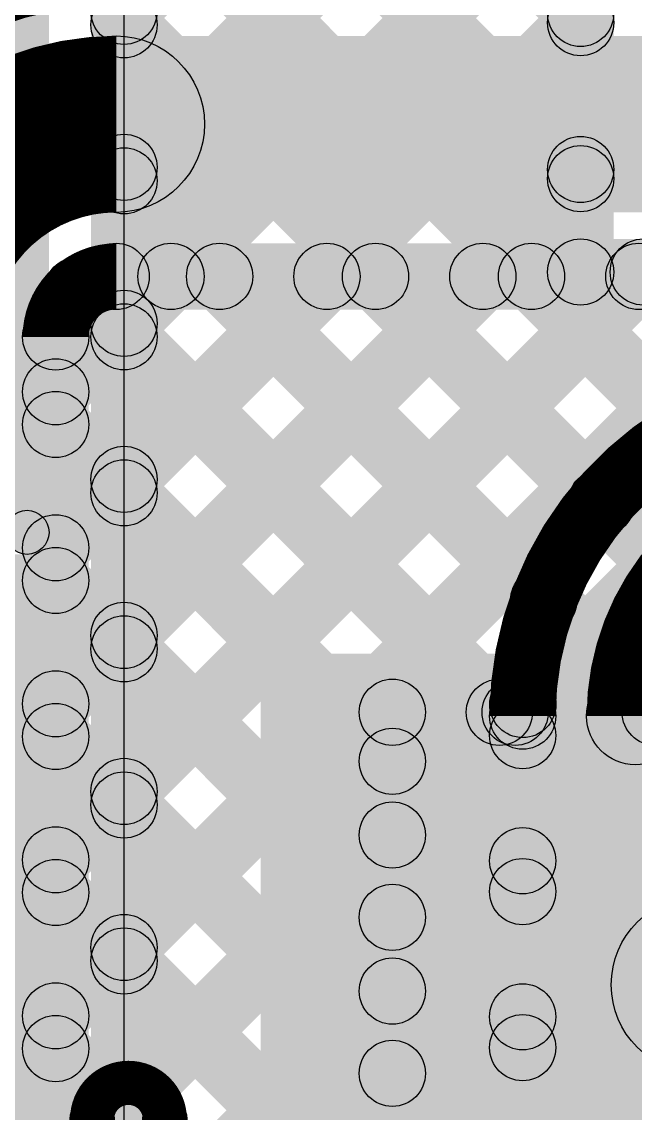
# Model space of a CAD drawing. Header units: millimetres. Extents: x 0 to 210, y 0 to 213.
# Drawn here: x 1.4788 to 1.6179, y 1.3029 to 1.5502 of the extents above; entities that cross this region are included whole.
import ezdxf

# ---------------------------------------------------------------- set-up
doc = ezdxf.new("R2010")
doc.units = ezdxf.units.MM
doc.header["$MEASUREMENT"] = 0
for name, color, linetype in [('BottomLayer', 5, 'Continuous'), ('TopLayer', 1, 'Continuous'), ('TopOverlay', 2, 'Continuous'), ('TopPaste', 8, 'Continuous'), ('TopSolder', 216, 'Continuous')]:
    doc.layers.add(name, color=color, linetype=linetype)

# ---------------------------------------------------------------- blocks, each defined once
blk = doc.blocks.new('SLF10145T_100M2R5_PF_33')
at = {"layer": 'TopLayer'}
blk.add_hatch(color=1, dxfattribs=at).paths.add_polyline_path([(-0.20866, 0.06299), (-0.11024, 0.06299), (-0.11024, -0.06299), (-0.20866, -0.06299)])
at = {"layer": 'TopOverlay'}
h = blk.add_hatch(color=2, dxfattribs=at)
edge = h.paths.add_edge_path()
edge.add_arc((-0.23525, 0.061), 0.005, 0, 360)
h = blk.add_hatch(color=2, dxfattribs=at)
edge = h.paths.add_edge_path()
edge.add_arc((-0.21875, 0.061), 0.005, 0, 360)
h = blk.add_hatch(color=2, dxfattribs=at)
edge = h.paths.add_edge_path()
edge.add_arc((-0.204, -0.072), 0.005, 0, 360)
blk.add_hatch(color=2, dxfattribs=at).paths.add_polyline_path([(-0.209, -0.072), (-0.199, -0.072), (-0.199, -0.204), (-0.209, -0.204)])
at = {"layer": 'TopPaste'}
blk.add_hatch(color=8, dxfattribs=at).paths.add_polyline_path([(-0.20866, 0.06299), (-0.11024, 0.06299), (-0.11024, -0.06299), (-0.20866, -0.06299)])
at = {"layer": 'TopSolder'}
blk.add_hatch(color=216, dxfattribs=at).paths.add_polyline_path([(-0.21266, 0.06699), (-0.10624, 0.06699), (-0.10624, -0.06699), (-0.21266, -0.06699)])
at = {"layer": 'TopOverlay', "const_width": 0.01}
blk.add_lwpolyline([(-0.21875, 0.061, 1), (-0.23525, 0.061, 1)], format="xyb", close=True, dxfattribs=at)
at = {"layer": 'TopOverlay'}
for centre in [(-0.23525, 0.061), (-0.21875, 0.061), (-0.204, -0.072)]:
    blk.add_circle(centre, 0.005, dxfattribs=at)
blk = doc.blocks.new('SMB_85')
at = {"layer": 'TopLayer'}
for points in [[(-0.14567, -0.04724), (-0.14567, 0.04724), (-0.03543, 0.04724), (-0.03543, -0.04724)], [(0.03543, -0.04724), (0.03543, 0.04724), (0.14567, 0.04724), (0.14567, -0.04724)]]:
    blk.add_hatch(color=1, dxfattribs=at).paths.add_polyline_path(points)
at = {"layer": 'TopOverlay'}
h = blk.add_hatch(color=2, dxfattribs=at)
edge = h.paths.add_edge_path()
edge.add_arc((-0.087, 0.073), 0.0025, 0, 360)
h = blk.add_hatch(color=2, dxfattribs=at)
edge = h.paths.add_edge_path()
edge.add_arc((-0.087, 0.073), 0.0025, 0, 360)
for points in [[(0.102, 0.0755), (0.102, 0.0705), (-0.087, 0.0705), (-0.087, 0.0755)], [(0.102, 0.049), (0.19, 0.049), (0.19, 0.075), (0.102, 0.075)], [(-0.0895, 0.073), (-0.0845, 0.073), (-0.0845, 0.055), (-0.0895, 0.055)], [(0.147, -0.065), (0.19, -0.065), (0.19, 0.053), (0.147, 0.053)], [(0.102, -0.075), (0.19, -0.075), (0.19, -0.049), (0.102, -0.049)], [(-0.0895, -0.055), (-0.0845, -0.055), (-0.0845, -0.073), (-0.0895, -0.073)], [(0.102, -0.0705), (0.102, -0.0755), (-0.087, -0.0755), (-0.087, -0.0705)]]:
    blk.add_hatch(color=2, dxfattribs=at).paths.add_polyline_path(points)
h = blk.add_hatch(color=2, dxfattribs=at)
edge = h.paths.add_edge_path()
edge.add_arc((0.102, 0.073), 0.0025, 0, 360)
h = blk.add_hatch(color=2, dxfattribs=at)
edge = h.paths.add_edge_path()
edge.add_arc((-0.087, 0.055), 0.0025, 0, 360)
h = blk.add_hatch(color=2, dxfattribs=at)
edge = h.paths.add_edge_path()
edge.add_arc((-0.087, -0.055), 0.0025, 0, 360)
h = blk.add_hatch(color=2, dxfattribs=at)
edge = h.paths.add_edge_path()
edge.add_arc((-0.087, -0.073), 0.0025, 0, 360)
h = blk.add_hatch(color=2, dxfattribs=at)
edge = h.paths.add_edge_path()
edge.add_arc((-0.087, -0.073), 0.0025, 0, 360)
h = blk.add_hatch(color=2, dxfattribs=at)
edge = h.paths.add_edge_path()
edge.add_arc((0.102, -0.073), 0.0025, 0, 360)
at = {"layer": 'TopPaste'}
for points in [[(-0.14567, -0.04724), (-0.14567, 0.04724), (-0.03543, 0.04724), (-0.03543, -0.04724)], [(0.03543, -0.04724), (0.03543, 0.04724), (0.14567, 0.04724), (0.14567, -0.04724)]]:
    blk.add_hatch(color=8, dxfattribs=at).paths.add_polyline_path(points)
at = {"layer": 'TopSolder'}
for points in [[(-0.14967, -0.05124), (-0.14967, 0.05124), (-0.03143, 0.05124), (-0.03143, -0.05124)], [(0.03143, -0.05124), (0.03143, 0.05124), (0.14967, 0.05124), (0.14967, -0.05124)]]:
    blk.add_hatch(color=216, dxfattribs=at).paths.add_polyline_path(points)
at = {"layer": 'TopOverlay'}
for centre in [(-0.087, 0.073), (-0.087, 0.073), (0.102, 0.073), (-0.087, 0.055), (-0.087, -0.055), (-0.087, -0.073), (-0.087, -0.073), (0.102, -0.073)]:
    blk.add_circle(centre, 0.0025, dxfattribs=at)

msp = doc.modelspace()

# ---------------------------------------------------------------- hatches: boundary and pattern name
at = {"layer": 'BottomLayer'}
h = msp.add_hatch(color=5, dxfattribs=at)
edge = h.paths.add_edge_path()
edge.add_arc((1.50023, 1.527), 0.02, 0, 360)
h = msp.add_hatch(color=5, dxfattribs=at)
edge = h.paths.add_edge_path()
edge.add_arc((1.50023, 1.527), 0.02, 0, 360)
for points in [[(1.50023, 1.507), (1.50023, 1.547), (1.64114, 1.547), (1.64114, 1.507)], [(1.50023, 1.485), (1.50023, 1.5), (1.64114, 1.5), (1.64114, 1.485)], [(1.4918, 1.31964), (1.4812, 1.33024), (1.64876, 1.4978), (1.65936, 1.4872)], [(1.4918, 1.35499), (1.4812, 1.3656), (1.6134, 1.4978), (1.62401, 1.4872)], [(1.4918, 1.39035), (1.4812, 1.40096), (1.57804, 1.4978), (1.58865, 1.4872)], [(1.4918, 1.46106), (1.4812, 1.47167), (1.50733, 1.4978), (1.51794, 1.4872)], [(1.4918, 1.4257), (1.4812, 1.43631), (1.54269, 1.4978), (1.5533, 1.4872)], [(1.4918, 1.46106), (1.4812, 1.47167), (1.50733, 1.4978), (1.51794, 1.4872)], [(1.51836, 1.4872), (1.52897, 1.4978), (1.60241, 1.42436), (1.5918, 1.41375)], [(1.55372, 1.4872), (1.56432, 1.4978), (1.61552, 1.44661), (1.60491, 1.436)], [(1.58907, 1.4872), (1.59968, 1.4978), (1.63479, 1.46269), (1.62418, 1.45209)], [(1.48617, 1.48404), (1.49677, 1.49464), (1.59766, 1.39375), (1.58705, 1.38315)], [(1.494, 0.89522), (1.479, 0.89522), (1.479, 1.47877), (1.494, 1.47877)], [(1.4812, 1.45365), (1.4918, 1.46426), (1.59766, 1.3584), (1.58705, 1.34779)], [(1.4812, 1.4183), (1.4918, 1.4289), (1.59766, 1.32304), (1.58705, 1.31244)], [(1.4918, 1.28428), (1.4812, 1.29489), (1.5871, 1.40079), (1.59771, 1.39019)], [(1.4812, 1.38294), (1.4918, 1.39355), (1.59766, 1.28769), (1.58705, 1.27708)], [(1.59986, 0.5045), (1.58486, 0.5045), (1.58486, 1.39286), (1.59986, 1.39286)], [(1.62886, 0.477), (1.60686, 0.477), (1.60686, 1.39286), (1.62886, 1.39286)], [(1.4918, 1.24893), (1.4812, 1.25953), (1.58705, 1.36539), (1.59766, 1.35479)], [(1.4812, 1.34758), (1.4918, 1.35819), (1.59766, 1.25233), (1.58705, 1.24173)], [(1.4918, 1.21357), (1.4812, 1.22418), (1.58705, 1.33004), (1.59766, 1.31943)], [(1.4812, 1.31223), (1.4918, 1.32284), (1.59766, 1.21698), (1.58705, 1.20637)]]:
    msp.add_hatch(color=5, dxfattribs=at).paths.add_polyline_path(points)
h = msp.add_hatch(color=5, dxfattribs=at)
edge = h.paths.add_edge_path()
edge.add_arc((1.50023, 1.4925), 0.0075, 0, 360)
h = msp.add_hatch(color=5, dxfattribs=at)
edge = h.paths.add_edge_path()
edge.add_arc((1.50023, 1.4925), 0.0075, 0, 360)
h = msp.add_hatch(color=5, dxfattribs=at)
edge = h.paths.add_edge_path()
edge.add_arc((1.51264, 1.4925), 0.0075, 0, 360)
h = msp.add_hatch(color=5, dxfattribs=at)
edge = h.paths.add_edge_path()
edge.add_arc((1.51264, 1.4925), 0.0075, 0, 360)
h = msp.add_hatch(color=5, dxfattribs=at)
edge = h.paths.add_edge_path()
edge.add_arc((1.52366, 1.4925), 0.0075, 0, 360)
h = msp.add_hatch(color=5, dxfattribs=at)
edge = h.paths.add_edge_path()
edge.add_arc((1.54799, 1.4925), 0.0075, 0, 360)
h = msp.add_hatch(color=5, dxfattribs=at)
edge = h.paths.add_edge_path()
edge.add_arc((1.55902, 1.4925), 0.0075, 0, 360)
h = msp.add_hatch(color=5, dxfattribs=at)
edge = h.paths.add_edge_path()
edge.add_arc((1.58335, 1.4925), 0.0075, 0, 360)
h = msp.add_hatch(color=5, dxfattribs=at)
edge = h.paths.add_edge_path()
edge.add_arc((1.59438, 1.4925), 0.0075, 0, 360)
h = msp.add_hatch(color=5, dxfattribs=at)
edge = h.paths.add_edge_path()
edge.add_arc((1.6187, 1.4925), 0.0075, 0, 360)
h = msp.add_hatch(color=5, dxfattribs=at)
edge = h.paths.add_edge_path()
edge.add_arc((1.49147, 1.48934), 0.0075, 0, 360)
h = msp.add_hatch(color=5, dxfattribs=at)
edge = h.paths.add_edge_path()
edge.add_arc((1.4865, 1.47877), 0.0075, 0, 360)
h = msp.add_hatch(color=5, dxfattribs=at)
edge = h.paths.add_edge_path()
edge.add_arc((1.4865, 1.47877), 0.0075, 0, 360)
h = msp.add_hatch(color=5, dxfattribs=at)
edge = h.paths.add_edge_path()
edge.add_arc((1.4865, 1.46636), 0.0075, 0, 360)
h = msp.add_hatch(color=5, dxfattribs=at)
edge = h.paths.add_edge_path()
edge.add_arc((1.4865, 1.46636), 0.0075, 0, 360)
h = msp.add_hatch(color=5, dxfattribs=at)
edge = h.paths.add_edge_path()
edge.add_arc((1.4865, 1.45895), 0.0075, 0, 360)
h = msp.add_hatch(color=5, dxfattribs=at)
edge = h.paths.add_edge_path()
edge.add_arc((1.61022, 1.4413), 0.0075, 0, 360)
h = msp.add_hatch(color=5, dxfattribs=at)
edge = h.paths.add_edge_path()
edge.add_arc((1.4865, 1.43101), 0.0075, 0, 360)
h = msp.add_hatch(color=5, dxfattribs=at)
edge = h.paths.add_edge_path()
edge.add_arc((1.4865, 1.4236), 0.0075, 0, 360)
h = msp.add_hatch(color=5, dxfattribs=at)
edge = h.paths.add_edge_path()
edge.add_arc((1.59711, 1.41906), 0.0075, 0, 360)
h = msp.add_hatch(color=5, dxfattribs=at)
edge = h.paths.add_edge_path()
edge.add_arc((1.4865, 1.39565), 0.0075, 0, 360)
h = msp.add_hatch(color=5, dxfattribs=at)
edge = h.paths.add_edge_path()
edge.add_arc((1.5924, 1.39549), 0.0075, 0, 360)
h = msp.add_hatch(color=5, dxfattribs=at)
edge = h.paths.add_edge_path()
edge.add_arc((1.61786, 1.39286), 0.011, 0, 360)
h = msp.add_hatch(color=5, dxfattribs=at)
edge = h.paths.add_edge_path()
edge.add_arc((1.61786, 1.39286), 0.011, 0, 360)
h = msp.add_hatch(color=5, dxfattribs=at)
edge = h.paths.add_edge_path()
edge.add_arc((1.59236, 1.39286), 0.0075, 0, 360)
h = msp.add_hatch(color=5, dxfattribs=at)
edge = h.paths.add_edge_path()
edge.add_arc((1.59236, 1.39286), 0.0075, 0, 360)
h = msp.add_hatch(color=5, dxfattribs=at)
edge = h.paths.add_edge_path()
edge.add_arc((1.4865, 1.38824), 0.0075, 0, 360)
h = msp.add_hatch(color=5, dxfattribs=at)
edge = h.paths.add_edge_path()
edge.add_arc((1.59236, 1.38845), 0.0075, 0, 360)
h = msp.add_hatch(color=5, dxfattribs=at)
edge = h.paths.add_edge_path()
edge.add_arc((1.4865, 1.3603), 0.0075, 0, 360)
h = msp.add_hatch(color=5, dxfattribs=at)
edge = h.paths.add_edge_path()
edge.add_arc((1.59236, 1.36009), 0.0075, 0, 360)
h = msp.add_hatch(color=5, dxfattribs=at)
edge = h.paths.add_edge_path()
edge.add_arc((1.4865, 1.35289), 0.0075, 0, 360)
h = msp.add_hatch(color=5, dxfattribs=at)
edge = h.paths.add_edge_path()
edge.add_arc((1.59236, 1.3531), 0.0075, 0, 360)
h = msp.add_hatch(color=5, dxfattribs=at)
edge = h.paths.add_edge_path()
edge.add_arc((1.4865, 1.32494), 0.0075, 0, 360)
h = msp.add_hatch(color=5, dxfattribs=at)
edge = h.paths.add_edge_path()
edge.add_arc((1.59236, 1.32473), 0.0075, 0, 360)
h = msp.add_hatch(color=5, dxfattribs=at)
edge = h.paths.add_edge_path()
edge.add_arc((1.4865, 1.31753), 0.0075, 0, 360)
h = msp.add_hatch(color=5, dxfattribs=at)
edge = h.paths.add_edge_path()
edge.add_arc((1.59236, 1.31774), 0.0075, 0, 360)
at = {"layer": 'TopLayer'}
for points in [[(1.38307, 1.6932), (1.39368, 1.7038), (1.69843, 1.39905), (1.68783, 1.38844)], [(1.41843, 1.6932), (1.42903, 1.7038), (1.6108, 1.52203), (1.6002, 1.51143)], [(1.45378, 1.6932), (1.46439, 1.7038), (1.6108, 1.55739), (1.6002, 1.54678)], [(1.5073, 1.54727), (1.4967, 1.55788), (1.60592, 1.6671), (1.61652, 1.65649)], [(1.5073, 1.51191), (1.4967, 1.52252), (1.60592, 1.63174), (1.61652, 1.62114)], [(1.613, 1.4935), (1.598, 1.4935), (1.598, 1.61611), (1.613, 1.61611)], [(1.5073, 1.47656), (1.4967, 1.48717), (1.6002, 1.59067), (1.6108, 1.58006)], [(1.5073, 1.47656), (1.4967, 1.48717), (1.6002, 1.59067), (1.6108, 1.58006)], [(1.5095, 1.154), (1.4945, 1.154), (1.4945, 1.57443), (1.5095, 1.57443)], [(1.5073, 1.4412), (1.4967, 1.45181), (1.6002, 1.55531), (1.6108, 1.5447)], [(1.4967, 1.54422), (1.5073, 1.55482), (1.66308, 1.39905), (1.65247, 1.38844)], [(1.5073, 1.40585), (1.4967, 1.41646), (1.6002, 1.51996), (1.6108, 1.50935)], [(1.4967, 1.50886), (1.5073, 1.51947), (1.62772, 1.39905), (1.61712, 1.38844)], [(1.5073, 1.37049), (1.4967, 1.3811), (1.6144, 1.4988), (1.62501, 1.4882)], [(1.5073, 1.33514), (1.4967, 1.34574), (1.64976, 1.4988), (1.66036, 1.4882)], [(1.59596, 1.38844), (1.58535, 1.39905), (1.68511, 1.4988), (1.69572, 1.4882)], [(1.6055, 1.486), (1.6055, 1.501), (1.79803, 1.501), (1.79803, 1.486)], [(1.4967, 1.47351), (1.5073, 1.48411), (1.59237, 1.39905), (1.58176, 1.38844)], [(1.4967, 1.43815), (1.5073, 1.44876), (1.56813, 1.38793), (1.55753, 1.37732)], [(1.4967, 1.4028), (1.5073, 1.4134), (1.56813, 1.35257), (1.55753, 1.34196)], [(1.56283, 1.38624), (1.56283, 1.40124), (1.70207, 1.40124), (1.70207, 1.38624)], [(1.57033, 1.27026), (1.55533, 1.27026), (1.55533, 1.39374), (1.57033, 1.39374)], [(1.4967, 1.36744), (1.5073, 1.37805), (1.56813, 1.31722), (1.55753, 1.30661)], [(1.5073, 1.29978), (1.4967, 1.31039), (1.55753, 1.37122), (1.56813, 1.36061)], [(1.4967, 1.33208), (1.5073, 1.34269), (1.56813, 1.28186), (1.55753, 1.27125)], [(1.5073, 1.26443), (1.4967, 1.27503), (1.55753, 1.33586), (1.56813, 1.32526)], [(1.4967, 1.29673), (1.5073, 1.30734), (1.6718, 1.14283), (1.6612, 1.13223)]]:
    msp.add_hatch(color=1, dxfattribs=at).paths.add_polyline_path(points)
h = msp.add_hatch(color=1, dxfattribs=at)
edge = h.paths.add_edge_path()
edge.add_arc((1.502, 1.55257), 0.0075, 0, 360)
h = msp.add_hatch(color=1, dxfattribs=at)
edge = h.paths.add_edge_path()
edge.add_arc((1.6055, 1.55209), 0.0075, 0, 360)
h = msp.add_hatch(color=1, dxfattribs=at)
edge = h.paths.add_edge_path()
edge.add_arc((1.502, 1.54952), 0.0075, 0, 360)
h = msp.add_hatch(color=1, dxfattribs=at)
edge = h.paths.add_edge_path()
edge.add_arc((1.6055, 1.55001), 0.0075, 0, 360)
h = msp.add_hatch(color=1, dxfattribs=at)
edge = h.paths.add_edge_path()
edge.add_arc((1.502, 1.51722), 0.0075, 0, 360)
h = msp.add_hatch(color=1, dxfattribs=at)
edge = h.paths.add_edge_path()
edge.add_arc((1.6055, 1.51673), 0.0075, 0, 360)
h = msp.add_hatch(color=1, dxfattribs=at)
edge = h.paths.add_edge_path()
edge.add_arc((1.502, 1.51416), 0.0075, 0, 360)
h = msp.add_hatch(color=1, dxfattribs=at)
edge = h.paths.add_edge_path()
edge.add_arc((1.6055, 1.51465), 0.0075, 0, 360)
h = msp.add_hatch(color=1, dxfattribs=at)
edge = h.paths.add_edge_path()
edge.add_arc((1.6055, 1.4935), 0.0075, 0, 360)
h = msp.add_hatch(color=1, dxfattribs=at)
edge = h.paths.add_edge_path()
edge.add_arc((1.6055, 1.4935), 0.0075, 0, 360)
h = msp.add_hatch(color=1, dxfattribs=at)
edge = h.paths.add_edge_path()
edge.add_arc((1.6197, 1.4935), 0.0075, 0, 360)
h = msp.add_hatch(color=1, dxfattribs=at)
edge = h.paths.add_edge_path()
edge.add_arc((1.502, 1.48186), 0.0075, 0, 360)
h = msp.add_hatch(color=1, dxfattribs=at)
edge = h.paths.add_edge_path()
edge.add_arc((1.502, 1.48186), 0.0075, 0, 360)
h = msp.add_hatch(color=1, dxfattribs=at)
edge = h.paths.add_edge_path()
edge.add_arc((1.502, 1.47881), 0.0075, 0, 360)
h = msp.add_hatch(color=1, dxfattribs=at)
edge = h.paths.add_edge_path()
edge.add_arc((1.502, 1.44651), 0.0075, 0, 360)
h = msp.add_hatch(color=1, dxfattribs=at)
edge = h.paths.add_edge_path()
edge.add_arc((1.502, 1.44345), 0.0075, 0, 360)
h = msp.add_hatch(color=1, dxfattribs=at)
edge = h.paths.add_edge_path()
edge.add_arc((1.502, 1.41115), 0.0075, 0, 360)
h = msp.add_hatch(color=1, dxfattribs=at)
edge = h.paths.add_edge_path()
edge.add_arc((1.502, 1.4081), 0.0075, 0, 360)
h = msp.add_hatch(color=1, dxfattribs=at)
edge = h.paths.add_edge_path()
edge.add_arc((1.56283, 1.39374), 0.0075, 0, 360)
h = msp.add_hatch(color=1, dxfattribs=at)
edge = h.paths.add_edge_path()
edge.add_arc((1.56283, 1.39374), 0.0075, 0, 360)
h = msp.add_hatch(color=1, dxfattribs=at)
edge = h.paths.add_edge_path()
edge.add_arc((1.58707, 1.39374), 0.0075, 0, 360)
h = msp.add_hatch(color=1, dxfattribs=at)
edge = h.paths.add_edge_path()
edge.add_arc((1.59066, 1.39374), 0.0075, 0, 360)
h = msp.add_hatch(color=1, dxfattribs=at)
edge = h.paths.add_edge_path()
edge.add_arc((1.62242, 1.39374), 0.0075, 0, 360)
h = msp.add_hatch(color=1, dxfattribs=at)
edge = h.paths.add_edge_path()
edge.add_arc((1.56283, 1.38262), 0.0075, 0, 360)
h = msp.add_hatch(color=1, dxfattribs=at)
edge = h.paths.add_edge_path()
edge.add_arc((1.502, 1.3758), 0.0075, 0, 360)
h = msp.add_hatch(color=1, dxfattribs=at)
edge = h.paths.add_edge_path()
edge.add_arc((1.502, 1.37274), 0.0075, 0, 360)
h = msp.add_hatch(color=1, dxfattribs=at)
edge = h.paths.add_edge_path()
edge.add_arc((1.56283, 1.36592), 0.0075, 0, 360)
h = msp.add_hatch(color=1, dxfattribs=at)
edge = h.paths.add_edge_path()
edge.add_arc((1.56283, 1.34727), 0.0075, 0, 360)
h = msp.add_hatch(color=1, dxfattribs=at)
edge = h.paths.add_edge_path()
edge.add_arc((1.63245, 1.332), 0.02, 0, 360)
h = msp.add_hatch(color=1, dxfattribs=at)
edge = h.paths.add_edge_path()
edge.add_arc((1.502, 1.34044), 0.0075, 0, 360)
h = msp.add_hatch(color=1, dxfattribs=at)
edge = h.paths.add_edge_path()
edge.add_arc((1.502, 1.33739), 0.0075, 0, 360)
h = msp.add_hatch(color=1, dxfattribs=at)
edge = h.paths.add_edge_path()
edge.add_arc((1.56283, 1.33056), 0.0075, 0, 360)
h = msp.add_hatch(color=1, dxfattribs=at)
edge = h.paths.add_edge_path()
edge.add_arc((1.56283, 1.31191), 0.0075, 0, 360)
h = msp.add_hatch(color=1, dxfattribs=at)
edge = h.paths.add_edge_path()
edge.add_arc((1.502, 1.30509), 0.0075, 0, 360)
h = msp.add_hatch(color=1, dxfattribs=at)
edge = h.paths.add_edge_path()
edge.add_arc((1.502, 1.30203), 0.0075, 0, 360)

# ---------------------------------------------------------------- linework, layer by layer
at = {"layer": 'BottomLayer'}
for points, const_width in [([(1.4175, 1.47877, -0.414214), (1.50023, 1.5615)], 0.015), ([(1.452, 1.47877, -0.414214), (1.50023, 1.527)], 0.04), ([(1.4865, 1.47877, -0.414214), (1.50023, 1.4925)], 0.015), ([(1.59236, 1.39286, -0.414214), (1.667, 1.4675)], 0.015), ([(1.61786, 1.39286, -0.414214), (1.667, 1.442)], 0.022)]:
    msp.add_lwpolyline(points, format="xyb", dxfattribs=dict(at, const_width=const_width))
for centre, radius in [((1.50023, 1.527), 0.02), ((1.50023, 1.527), 0.02), ((1.50023, 1.4925), 0.0075), ((1.50023, 1.4925), 0.0075), ((1.51264, 1.4925), 0.0075), ((1.51264, 1.4925), 0.0075), ((1.52366, 1.4925), 0.0075), ((1.54799, 1.4925), 0.0075), ((1.55902, 1.4925), 0.0075), ((1.58335, 1.4925), 0.0075), ((1.59438, 1.4925), 0.0075), ((1.6187, 1.4925), 0.0075), ((1.49147, 1.48934), 0.0075), ((1.4865, 1.47877), 0.0075), ((1.4865, 1.47877), 0.0075), ((1.4865, 1.46636), 0.0075), ((1.4865, 1.46636), 0.0075), ((1.4865, 1.45895), 0.0075), ((1.61022, 1.4413), 0.0075), ((1.4865, 1.43101), 0.0075), ((1.4865, 1.4236), 0.0075), ((1.59711, 1.41906), 0.0075), ((1.4865, 1.39565), 0.0075), ((1.5924, 1.39549), 0.0075), ((1.61786, 1.39286), 0.011), ((1.61786, 1.39286), 0.011), ((1.59236, 1.39286), 0.0075), ((1.59236, 1.39286), 0.0075), ((1.4865, 1.38824), 0.0075), ((1.59236, 1.38845), 0.0075), ((1.4865, 1.3603), 0.0075), ((1.59236, 1.36009), 0.0075), ((1.4865, 1.35289), 0.0075), ((1.59236, 1.3531), 0.0075), ((1.4865, 1.32494), 0.0075), ((1.59236, 1.32473), 0.0075), ((1.4865, 1.31753), 0.0075), ((1.59236, 1.31774), 0.0075)]:
    msp.add_circle(centre, radius, dxfattribs=at)
at = {"layer": 'TopLayer'}
msp.add_line((1.502, 1.154), (1.502, 1.57443), dxfattribs=at)
for centre, radius in [((1.502, 1.55257), 0.0075), ((1.6055, 1.55209), 0.0075), ((1.502, 1.54952), 0.0075), ((1.6055, 1.55001), 0.0075), ((1.502, 1.51722), 0.0075), ((1.6055, 1.51673), 0.0075), ((1.502, 1.51416), 0.0075), ((1.6055, 1.51465), 0.0075), ((1.6055, 1.4935), 0.0075), ((1.6055, 1.4935), 0.0075), ((1.6197, 1.4935), 0.0075), ((1.502, 1.48186), 0.0075), ((1.502, 1.48186), 0.0075), ((1.502, 1.47881), 0.0075), ((1.502, 1.44651), 0.0075), ((1.502, 1.44345), 0.0075), ((1.502, 1.41115), 0.0075), ((1.502, 1.4081), 0.0075), ((1.56283, 1.39374), 0.0075), ((1.56283, 1.39374), 0.0075), ((1.58707, 1.39374), 0.0075), ((1.59066, 1.39374), 0.0075), ((1.62242, 1.39374), 0.0075), ((1.56283, 1.38262), 0.0075), ((1.502, 1.3758), 0.0075), ((1.502, 1.37274), 0.0075), ((1.56283, 1.36592), 0.0075), ((1.56283, 1.34727), 0.0075), ((1.63245, 1.332), 0.02), ((1.502, 1.34044), 0.0075), ((1.502, 1.33739), 0.0075), ((1.56283, 1.33056), 0.0075), ((1.56283, 1.31191), 0.0075), ((1.502, 1.30509), 0.0075), ((1.502, 1.30203), 0.0075)]:
    msp.add_circle(centre, radius, dxfattribs=at)

# ---------------------------------------------------------------- block references
at = {"rotation": 180}
for name, p in [('SLF10145T_100M2R5_PF_33', (1.276, 1.36251)), ('SMB_85', (1.723, 1.332))]:
    msp.add_blockref(name, p, dxfattribs=at)

doc.saveas('drawing.dxf')
